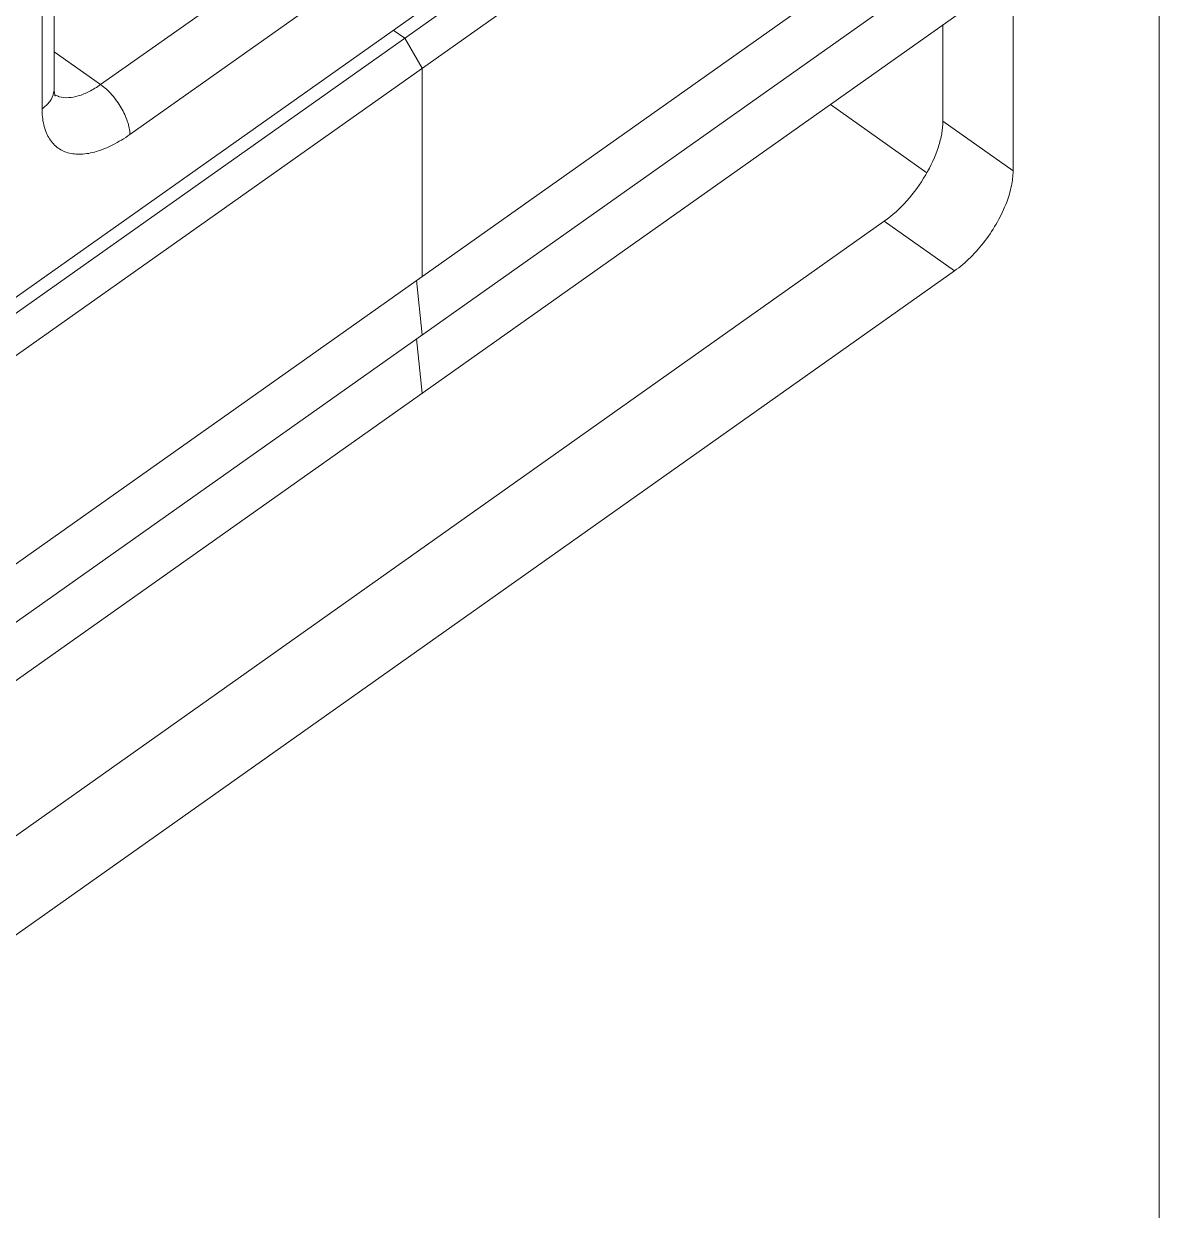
# Model space of a CAD drawing. Header units: millimetres. Extents: x 0 to 9253, y 0 to 2730.
# Drawn here: x 8976.5 to 9113.8, y 1492.7 to 1636.1 of the extents above; entities that cross this region are included whole.
import ezdxf

# ---------------------------------------------------------------- set-up
doc = ezdxf.new("R2010")
doc.units = ezdxf.units.MM
doc.layers.get('0').update_dxf_attribs({"lineweight": 13})

msp = doc.modelspace()

# ---------------------------------------------------------------- linework, layer by layer
at = {"color": 7, "linetype": 'Continuous'}
for p, q in [((9113.76, 1700.78), (8935.57, 1574.78)), ((9113.76, 1685.22), (9113.76, 1342.98)), ((9113.76, 1334.5), (9113.76, 1685.22)), ((9113.76, 1342.98), (9113.76, 1685.22)), ((9093.25, 1684.33), (8951.83, 1584.33)), ((9095.37, 1680.71), (8953.95, 1580.71)), ((8985.77, 1628.72), (9056.48, 1678.72)), ((9060.02, 1672.68), (8989.31, 1622.68)), ((9096.08, 1672.72), (9096.08, 1618.28)), ((9095.37, 1655.54), (8953.95, 1555.54)), ((9095.37, 1648.48), (8953.95, 1548.48)), ((9095.37, 1641.42), (8953.95, 1541.42)), ((8980.17, 1628.29), (8980.17, 1640.31)), ((8978.7, 1625.79), (8978.7, 1637.81)), ((9021.16, 1635.31), (9022.54, 1634.33)), ((9087.6, 1635.92), (9087.6, 1624.28)), ((9024.66, 1630.71), (9022.54, 1634.33)), ((8980.17, 1632.68), (8985.77, 1628.72)), ((9024.66, 1605.54), (9024.66, 1630.71)), ((9085.66, 1618.07), (9074.01, 1626.31)), ((9087.6, 1624.28), (9096.08, 1618.28)), ((8953.25, 1522.21), (9080.52, 1612.21)), ((9089.01, 1606.21), (9080.52, 1612.21)), ((9089.01, 1606.21), (8960.32, 1515.21)), ((9024.66, 1598.48), (9023.98, 1605.06)), ((9024.66, 1591.42), (9023.98, 1598))]:
    msp.add_line(p, q, dxfattribs=at)
msp.add_arc((8977.62, 1628.29), 2.54, 347.3885, 359.9572, dxfattribs=at)
for points, knots in [([(8978.7, 1625.79), (8979.05, 1626.04), (8979.66, 1626.6), (8980.02, 1627.36), (8980.1, 1627.74)], [0, 0, 0, 0, 0.525672, 1, 1, 1, 1]), ([(8980.25, 1627.38), (8980.27, 1627.36), (8980.31, 1627.29), (8980.27, 1627.37), (8980.25, 1627.44), (8980.22, 1627.57), (8980.19, 1627.76), (8980.17, 1628), (8980.17, 1628.19), (8980.17, 1628.29)], [0, 0, 0, 0, 0.065216, 0.09431, 0.169568, 0.295765, 0.475971, 0.710499, 1, 1, 1, 1]), ([(8980.77, 1627.25), (8981.51, 1627.04), (8982.83, 1627.18), (8984.46, 1627.87), (8985.33, 1628.41), (8985.77, 1628.72)], [0, 0, 0, 0, 0.429787, 0.697756, 1, 1, 1, 1]), ([(8985.77, 1628.72), (8986.27, 1628.37), (8987.2, 1627.5), (8988.31, 1625.97), (8989.07, 1624.34), (8989.31, 1623.21), (8989.31, 1622.68)], [0, 0, 0, 0, 0.253695, 0.524646, 0.782314, 1, 1, 1, 1]), ([(8980.24, 1627.47), (8980.36, 1627.41), (8980.54, 1627.33), (8980.73, 1627.27), (8980.77, 1627.25)], [0, 0, 0, 0, 0.746102, 1, 1, 1, 1]), ([(8978.7, 1625.79), (8978.7, 1625.14), (8978.81, 1623.93), (8979.4, 1622.31), (8980.42, 1621.08), (8981.83, 1620.38), (8983.5, 1620.23), (8985.36, 1620.58), (8987.35, 1621.41), (8988.65, 1622.22), (8989.31, 1622.68)], [0, 0, 0, 0, 0.132157, 0.246634, 0.349316, 0.450494, 0.560969, 0.688016, 0.834632, 1, 1, 1, 1]), ([(9087.6, 1624.28), (9087.6, 1623.78), (9087.49, 1622.73), (9086.92, 1620.52), (9085.59, 1617.69), (9083.38, 1614.64), (9081.52, 1612.91), (9080.52, 1612.21)], [0, 0, 0, 0, 0.102808, 0.218186, 0.475686, 0.74646, 1, 1, 1, 1]), ([(9095.31, 1614.51), (9095.55, 1615.15), (9095.92, 1616.39), (9096.08, 1617.68), (9096.08, 1618.28)], [0, 0, 0, 0, 0.532637, 1, 1, 1, 1]), ([(9089.01, 1606.21), (9089.69, 1606.69), (9091.02, 1607.83), (9092.76, 1609.83), (9094.23, 1612.08), (9095, 1613.7), (9095.31, 1614.51)], [0, 0, 0, 0, 0.237852, 0.493277, 0.752115, 1, 1, 1, 1])]:
    msp.add_open_spline(points, degree=3, knots=knots, dxfattribs=at)

doc.saveas('drawing.dxf')
